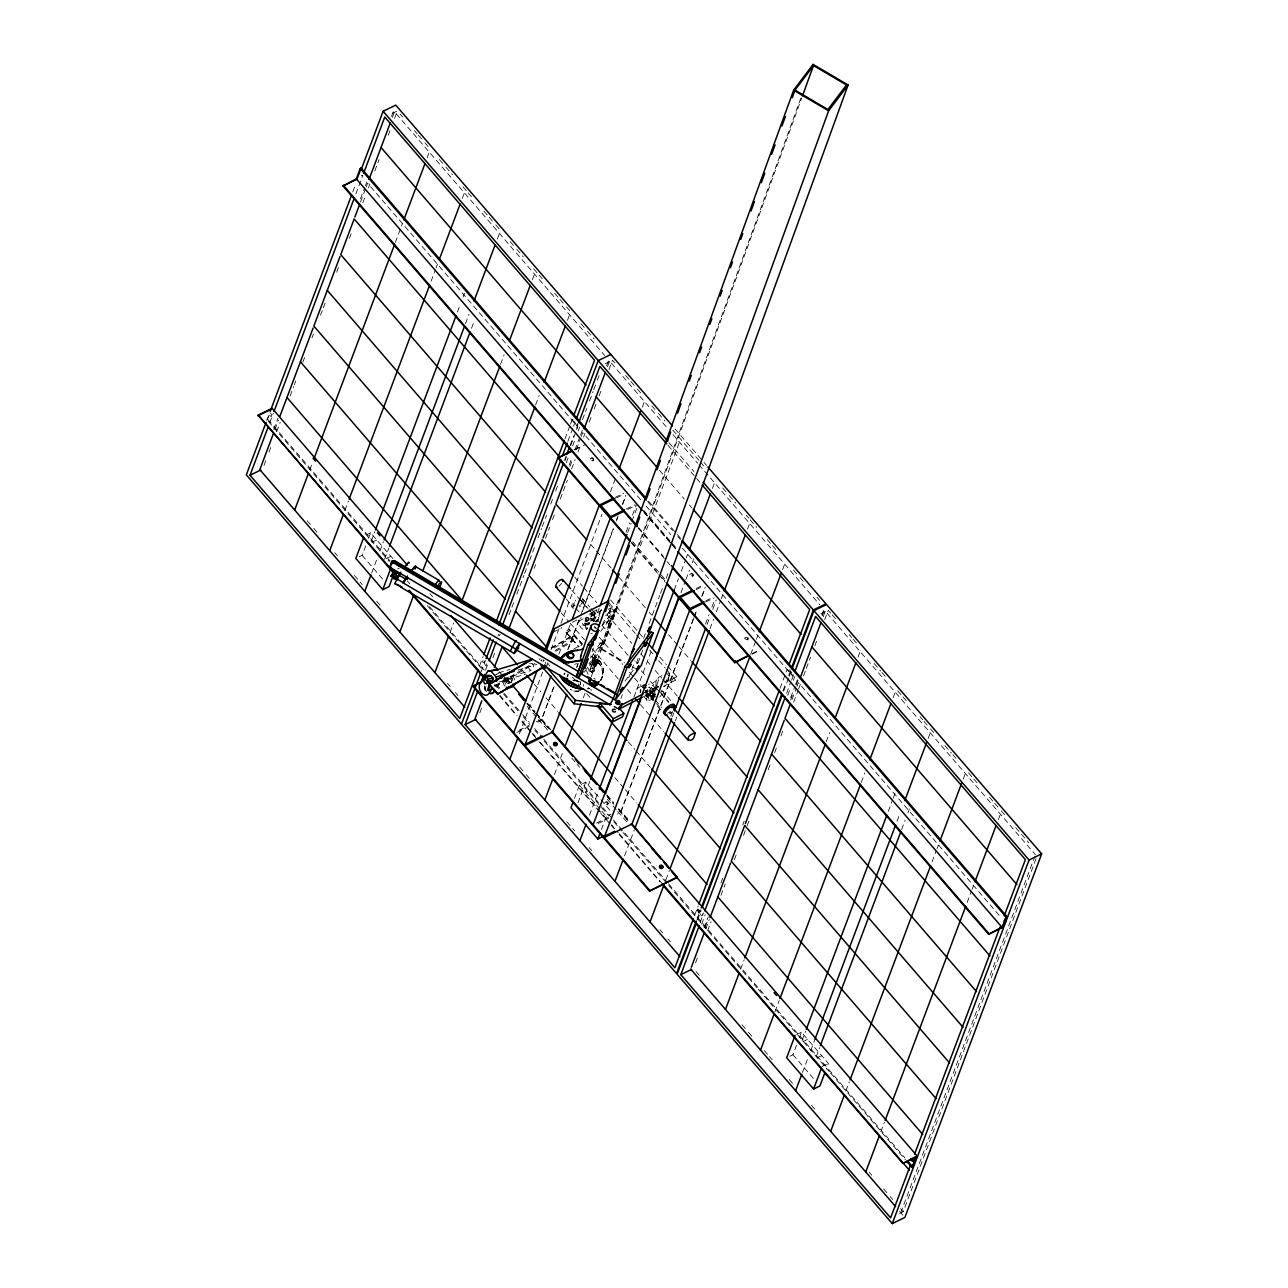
<?xml version="1.0" encoding="UTF-8"?>
<svg xmlns="http://www.w3.org/2000/svg" width="1288" height="1288" viewBox="0 0 1288 1288"><rect width="100%" height="100%" fill="white"/><g stroke="black" fill="none" stroke-linecap="round" stroke-linejoin="round"><path stroke-width="0.75" stroke-dasharray="5 3.75" d="M597.874 646.399C609.305 632.054 594.187 659.714 600.176 642.503M608.58 619.464C608.5 621.251 604.974 624.857 607.405 620.784C611.478 615.906 610.593 627.353 606.503 622.973M608.451 624.116L610.464 620.558M594.026 620.156L593.269 621.492M651.486 687.728C646.979 689.386 652.436 700.076 655.27 694.2M655.85 688.5L652.71 685.28L648.524 687.744M589.228 623.424L589.244 624.261L588.423 623.102M646.834 690.4L646.962 692.381M658.699 686.713L654.594 688.291L650.553 692.767L650.376 690.159L650.44 696.438M554.999 650.569L572.242 640.522L573.724 634.726L582.224 644.193M555.708 651.358L572.951 641.311L574.271 636.159L551.86 649.233M645.626 692.992L646.431 690.948M651.309 689.354L649.168 686.89M546.676 665.944L547.738 662.612M637.496 663.481L637.689 662.483L636.852 663.336M582.579 623.408C582.096 627.481 588.455 625.421 589.711 623.569M592.19 663.062C603.396 658.522 589.791 673.012 593.124 660.486C600.433 656.977 594.879 668.053 593.124 660.486M591.852 666.443C592.512 671.241 598.131 664.399 594.911 662.579C589.485 662.934 592.931 666.009 594.46 667.619M593.076 662.982L593.849 664.56L595.684 664.157M576.815 667.216L578.103 663.465M592.174 651.744L593.462 648.009M587.666 625.308C590.017 621.621 583.496 627.884 583.384 623.617C581.258 626.676 586.829 621.09 587.763 624.664M609.852 611.542L611.076 608.081A1.707 1.336 18.6 0 0 610.142 606.197M640.361 692.638L640.925 691.028M668.327 678.583L669.535 675.121M663.24 686.472L675.572 680.161L676.796 676.699L667.699 666.17M590.516 657.959L602.365 642.245L614.151 609.82L616.099 610.963L604.314 643.388L588.906 663.819M800.734 98.403L600.916 648.202L624.245 661.919M583.947 672.384L601.319 649.361L801.828 97.695M636.353 663.095L638.413 657.427M637.979 663.127L642.793 649.893M567.074 676.393L567.863 674.252M567.573 676.683L568.362 674.558M576.702 667.426L578.087 663.658M579.503 686.23L580.888 682.463M592.206 663.529L593.414 660.1M592.367 664.012L593.816 659.826M593.543 661.774L594.332 659.633M594.895 659.585L594.106 661.726A2.286 1.787 19.7 0 1 596.586 664.592A2.286 1.787 19.7 0 1 592.754 664.56L593.446 662.322M593.076 664.833L593.865 662.708M594.686 661.791L595.475 659.649M593.575 665.139L594.364 662.998M594.154 665.333L594.927 663.191M595.249 661.984L596.038 659.842M594.734 665.397L595.523 663.256M595.764 662.274L596.553 660.132M595.298 665.333L596.07 663.191M596.183 662.66L596.956 660.519M597.262 660.969L595.797 665.155M596.199 664.866L597.423 661.436M266.777 420.5L270.979 409.439M352.799 191.864L355.617 184.361M267.051 419.856L270.013 413.867M269.756 422.738L273.281 413.368M355.842 193.941L362.894 175.184M273.748 429.339L277.983 418.101M360.479 198.819L364.713 187.581M365.422 185.697L366.822 181.946M391.504 116.355L394.321 108.868M274.956 429.468L278.498 420.065M360.527 202.023L365.486 188.869M366.195 186.985L367.595 183.218L577.749 426.827L576.348 430.578M392.357 117.433L394.482 111.798L604.636 355.391M264.024 465.354L266.133 459.719M268.967 452.217L271.076 446.598M276.727 431.593L280.253 422.206M290.138 395.963L293.664 386.577M294.372 384.709L295.773 380.958M302.841 362.202L304.95 356.567M312.002 337.81L313.419 334.059M320.471 315.302L322.596 309.684M323.304 307.8L326.122 300.313M336.699 272.171L338.825 266.552M349.402 238.409L351.527 232.79M362.814 202.78L365.631 195.277M368.465 187.774L369.865 184.023M374.808 170.902L379.042 159.648M388.219 135.256L390.328 129.637M394.563 118.383L397.396 110.881L390.184 114.407M309.78 469.83L312.614 462.311M395.352 242.386L402.436 223.597M427.181 157.812L429.306 152.161M344.846 510.483L348.388 501.08M431.126 281.154L435.376 269.884M436.085 268.001L437.501 264.249M462.247 198.449L464.372 192.814M358.982 556.883L362.137 555.337L365.679 545.951M368.497 538.432L370.622 532.797L393.114 558.879M371.202 541.185L374.744 531.783M457.433 312.018L460.251 304.499M463.084 296.997L464.501 293.229M371.652 573.096L377.126 558.525M379.912 551.135L383.454 541.733M465.483 323.691L469.025 314.288M497.313 239.101L499.438 233.45M384.565 559.362L388.815 548.092M471.505 328.327L474.322 320.809M500.549 364.327L504.091 354.925M532.379 279.738L534.504 274.103M450.043 632.424L453.585 623.022M535.615 404.979L539.157 395.577M567.445 320.39L569.57 314.755M479.539 665.928L483.064 656.542M564.933 438.983L569.86 425.861M570.568 423.994L572.693 418.359M481.181 671.724L485.415 660.486M567.911 441.221L572.854 428.099M573.562 426.215L574.963 422.464M485.576 670.227L487.685 664.592M564.611 460.17L566.012 456.419M570.246 445.165L573.772 435.779M576.605 428.276L578.006 424.525M565.029 460.653L566.446 456.902M570.681 445.616L575.639 432.462M492.869 657.894L494.978 652.259M509.098 614.762L511.207 609.127M511.916 607.26L514.041 601.625M516.858 594.122L523.91 575.366M524.619 573.498L528.853 562.244M529.561 560.361L535.212 545.355M538.03 537.853L541.556 528.483M542.264 526.615L546.498 515.361M550.733 504.107L552.842 498.472M555.675 490.97L557.784 485.351M566.253 462.843L569.071 455.34M572.596 445.954L575.43 438.451M578.248 430.949L579.664 427.197M582.482 419.711L586.716 408.457M589.534 400.954L593.076 391.568M593.768 389.701L596.602 382.198M597.31 380.314L599.419 374.695M484.626 689.933L486.043 686.182M569.248 465.032L572.065 457.546M574.883 450.043L579.825 436.922M580.534 435.054L582.643 429.435M606.616 365.712L609.433 358.209M569.988 466.401L572.822 458.882M576.348 449.496L580.598 438.21M581.307 436.326L582.723 432.575L640.925 500.05M607.469 366.79L609.594 361.139L667.796 428.614M479.844 712.828L481.954 707.192M534.182 568.411L535.583 564.659M545.468 538.4L549.702 527.146M552.52 519.644L554.645 514.025M560.28 499.019L567.348 480.263M571.582 469.009L575.108 459.639M577.926 452.136L580.743 444.634M583.577 437.131L584.977 433.38M589.212 422.126L591.337 416.491M594.154 408.988L596.28 403.369M599.097 395.867L601.222 390.232M608.983 369.608L612.508 360.238L615.133 363.264M593.269 460.412A1.707 1.304 20.6 0 0 591.466 458.335A1.707 1.304 20.6 0 0 590.403 460.331A1.707 1.304 20.6 0 0 593.269 460.412L593.527 459.719A1.707 1.304 20.6 0 0 591.739 457.643A1.707 1.304 20.6 0 0 590.661 459.639A1.707 1.304 20.6 0 0 593.527 459.719M519.37 733.87L542.586 672.191M551.071 649.635L560.264 625.211M560.972 623.328L601.995 514.298M610.48 491.742L616.131 476.705M642.293 407.153L644.419 401.518M558.879 654.127L570.745 623.344M536.291 721.876L541.524 719.332L554.275 685.441M567.734 649.667L579.777 617.66M580.486 615.777L613.78 527.275M616.614 519.756L618.031 515.989M622.281 504.687L625.823 495.268M554.098 686.649L541.346 720.539L536.114 723.099M568.266 649.007L579.584 618.868M582.418 611.349L613.587 528.499M616.421 520.964L617.838 517.212M622.796 504.027L625.63 496.492M592.786 620.655L597.036 609.353M626.081 532.169L629.623 522.751M632.456 515.216L635.998 505.814M594.364 621.041L599.322 607.856M627.659 532.54L631.201 523.137M631.909 521.254L636.868 508.068M554.436 774.523L563.5 750.437M583.303 697.806L585.428 692.171M591.079 677.134L679.484 442.17M574.48 798.383L579.423 785.229L585.734 782.154L599.596 798.222M577.958 802.81L585.734 782.154M589.856 781.14L585.605 792.41L591.917 789.335M620.945 698.499L622.362 694.731M628.721 677.826L635.081 660.921M643.565 638.381L645.691 632.746M649.216 623.36L659.826 595.185M660.535 593.301L663.352 585.782M666.186 578.28L668.295 572.645M589.501 815.175L598.566 791.09M633.921 697.098L650.907 651.986M674.236 589.952L678.486 578.682M681.304 571.164L685.554 559.878M686.263 557.994L687.679 554.243M712.425 488.442L714.55 482.807M680.966 592.705L685.2 581.435M685.908 579.552L689.434 570.165M692.268 562.647L693.685 558.895M692.976 575.961A1.707 1.304 20.6 0 0 691.189 573.885A1.707 1.304 20.6 0 0 690.126 575.881A1.707 1.304 20.6 0 0 692.976 575.961L693.234 575.269A1.707 1.304 20.6 0 0 691.447 573.192A1.707 1.304 20.6 0 0 690.384 575.189A1.707 1.304 20.6 0 0 693.234 575.269M607.807 804.356A1.707 1.304 20.6 0 0 606.02 802.279A1.707 1.304 20.6 0 0 604.957 804.276A1.707 1.304 20.6 0 0 607.807 804.356L608.065 803.664A1.707 1.304 20.6 0 0 606.278 801.587A1.707 1.304 20.6 0 0 605.215 803.583A1.707 1.304 20.6 0 0 608.065 803.664M601.416 829.617L606.358 816.463L611.092 814.161M693.218 619.142L620.977 811.182L617.483 812.873M693.926 617.258L696.76 609.723M701.719 596.537L705.261 587.135M693.749 618.481L620.784 812.406L617.306 814.096M694.457 616.598L696.583 610.947M702.25 595.877L705.083 588.342M670.823 716.273L672.239 712.506M705.534 624.02L709.076 614.601M711.91 607.083L714.743 599.548M672.384 716.659L673.801 712.892M707.096 624.406L709.93 616.871M712.763 609.337L716.305 599.918M624.567 855.812L634.34 829.842M675.363 720.829L676.764 717.062M710.01 628.721L713.552 619.319M716.37 611.8L720.62 600.53M721.328 598.646L722.745 594.879M747.491 529.094L749.616 523.459M747.797 639.54A1.707 1.304 20.6 0 0 746.01 637.463A1.707 1.304 20.6 0 0 744.947 639.46A1.707 1.304 20.6 0 0 747.797 639.54L748.054 638.848M665.864 879.897L669.406 870.495M750.727 654.32L755.686 641.166M756.394 639.283L757.811 635.531M782.557 569.747L784.682 564.096M694.651 915.285L698.193 905.899M780.045 688.339L787.097 669.583M697.001 919.213L700.527 909.843M783.024 690.561L785.841 683.075M788.675 675.572L790.784 669.953M697.597 919.906L701.123 910.535M783.619 691.254L788.562 678.132M789.27 676.264L791.379 670.646M700.221 922.417L703.763 913.015M786.662 693.33L790.751 681.819M791.605 680.193L793.73 674.574M701.622 924.124L705.164 914.754M787.725 695.311L790.542 687.808M793.36 680.306L794.777 676.554M703.973 928.036L708.207 916.798M720.894 883.069L723.019 877.434M742.757 824.964L744.174 821.213M790.703 697.533L794.938 686.279M795.646 684.411L797.755 678.776M821.728 615.068L823.853 609.433M705.277 926.861L708.094 919.358M790.607 700.092L793.424 692.59M796.242 685.103L798.351 679.468M822.324 615.761L825.157 608.258M705.776 928.857L709.318 919.455M792.056 699.529L796.306 688.259M797.014 686.375L798.431 682.624L1000.792 917.185M823.177 616.823L825.302 611.188L1035.455 854.781M695.552 962.861L697.677 957.242M707.547 930.983L711.073 921.612M720.958 895.353L725.192 884.099M734.369 859.708L736.478 854.089M743.53 835.332L746.364 827.83M747.072 825.962L749.181 820.327M768.228 769.693L770.353 764.058M774.587 752.82L776.696 747.185M780.931 735.931L783.056 730.312M793.633 702.169L797.868 690.915M798.576 689.048L800.701 683.413M803.519 675.91L805.628 670.291M806.336 668.408L810.571 657.154M814.805 645.916L816.93 640.281M824.69 619.657L828.216 610.271L830.841 613.313M740.616 969.236L744.142 959.834M826.188 741.791L829.714 732.389M858.017 657.202L860.126 651.567M774.974 1011.756L779.208 1000.486M861.253 782.428L864.779 773.042M893.067 697.838L895.192 692.203M789.802 1056.273L792.957 1054.727L796.499 1045.341M799.317 1037.822L801.442 1032.203L828.377 1063.421L826.268 1069.056M802.038 1040.575L805.564 1031.189M888.253 811.408L892.487 800.138M893.196 798.254L895.321 792.619M802.472 1072.502L807.946 1057.931M810.732 1050.525L814.982 1039.239M897.028 821.197L899.845 813.678M928.133 738.491L930.258 732.856M816.109 1056.885L819.635 1047.498M901.616 829.601L905.142 820.215M907.976 812.696L909.392 808.945M845.797 1091.161L849.339 1081.775M932.077 861.849L936.328 850.563M937.036 848.679L938.453 844.928M963.199 779.143L965.324 773.492M880.863 1131.814L884.405 1122.411M967.143 902.486L971.394 891.216M972.102 889.332L973.519 885.564M998.264 819.78L1000.39 814.145M900.811 1212.652L1034.747 856.665M899.62 1213.441L903.226 1211.67L1037.307 855.329M564.369 673.592L564.047 674.429A3.429 2.689 19.7 0 1 565.094 673.431M592.206 660.116L592.528 659.279M589.985 669.18L593.237 660.599M594.106 671.048A2.27 1.771 19.7 0 0 591.723 668.279A2.27 1.771 19.7 0 0 590.307 671.016A2.27 1.771 19.7 0 0 594.106 671.048L597.391 662.483A2.286 1.787 19.7 0 0 594.992 659.681A2.286 1.787 19.7 0 0 593.559 662.451A2.286 1.787 19.7 0 0 597.391 662.483M598.421 662.95A3.429 2.689 19.7 0 0 594.831 658.748A3.429 2.689 19.7 0 0 592.689 662.901A3.429 2.689 19.7 0 0 598.421 662.95L598.743 662.113A3.429 2.689 19.7 0 0 595.153 657.91A3.429 2.689 19.7 0 0 593.011 662.064A3.429 2.689 19.7 0 0 598.743 662.113M588.375 624.583L588.986 623.231M646.013 695.343L645.61 694.425L647.848 695.166M500.227 634.163L499.39 635.741M601.351 609.498L598.453 614.698L598.356 618.965L596.344 622.684M497.989 635.934L498.923 634.34M600.417 612.686L598.952 615.261L599.725 616.324M496.733 687.599L500.726 681.272M656.848 689.644L652.71 691.334L648.685 696.502L648.057 699.803L647.301 698.756C647.478 692.944 652.952 687.406 658.522 686.279M651.213 693.105L650.456 691.817L651.132 693.234M602.768 624.728C603.444 616.839 613.362 618.514 614.94 612.025L609.256 605.457M651.229 692.976L651.213 690.883L652.002 691.994M602.301 625.533L614.151 609.82M600.691 631.378L616.099 610.963M625.034 681.03L634.292 668.762M647.751 690.69L643.066 693.379M664.206 686.746L665.848 685.28M561.681 583.416L558.976 586.121M650.182 692.799L655.367 688.13M654.272 689.982L649.072 694.667M651.953 692.042L651.213 690.883L652.549 692.976L651.776 692.364M655.302 693.862L650.392 696.389M591.079 620.011L595.265 617.548L597.696 620.027M655.528 694.812C644.451 704.81 649.619 687.985 657.25 687.937M601.85 610.093L591.16 616.437M595.684 621.863L597.149 620.575M594.992 621.685L598.324 619.319M645.916 696.518C651.503 695.375 656.977 689.853 657.154 684.041C661.662 671.306 656.944 683.799 648.605 684.153M668.456 679.034C670.34 678.003 666.588 682.849 665.188 682.044M596.247 621.718L597.262 621.058M653.58 698.917L647.494 700.897C643.775 697.999 648.991 696.76 648.444 697.71M596.586 621.235L597.938 620.397M652.839 696.067L650.778 695.52L652.082 696.389M670.646 682.833L672.368 679.742L666.701 673.173M551.312 647.8L573.724 634.726M551.151 648.444L573.562 635.37L582.047 644.837L578.602 646.85M494.64 685.779L532.572 663.642M495.349 686.568L535.003 663.433M573.595 649.233L580.502 645.208M602.124 643.646L599.886 647.59M553.003 632.263L561.81 627.739M572.371 622.329L581.178 617.821M591.739 612.412L598.775 608.805M583.029 618.884L579.858 620.51C576.944 624.551 583.609 633.342 587.65 628.206L586.748 627.594L587.553 628.496M590.274 621.959L585.75 624.197L583.158 623.038M608.306 612.718C614.94 607.968 609.256 615.777 605.441 615.229M640.458 686.617L637.286 688.227L636.546 691.608M661.952 675.604L658.78 677.23L655.882 682.415C657.186 688.307 651.648 694.522 646.174 696.067M644.998 691.06L647.703 689.676M645.095 692.944L662.708 683.912M664.463 683.01L676.796 676.699M641.891 697.565L656.204 690.078M605.296 363.747L612.508 360.238M367.466 534.343L370.622 532.797M372.071 542.28L376.804 539.978M573.965 449.609L580.936 446.212M575.446 449.448L585.895 444.36M386.142 558.606L390.876 556.287M615.052 497.458L623.762 493.207M616.598 497.828L623.569 494.431M626.258 509.018L634.968 504.767M627.82 509.404L636.53 505.154M495.767 674.606L501 672.046M696.228 588.471L703.2 585.058M696.051 589.679L703.023 586.282M705.711 600.884L712.683 597.487M705.534 602.108L714.244 597.857M518.887 730.376L529.336 725.273M516.955 732.453L529.143 726.496M821.003 613.796L828.216 610.271M752.321 653.483L759.292 650.086M752.063 654.175L759.034 650.778M596.586 823.08L608.773 817.139M598.147 823.451L608.596 818.347M697.355 910.085A1.61 0.853 64 0 1 698.756 909.586A1.61 0.853 64 0 1 699.046 912.049A1.61 0.853 64 0 1 697.355 910.085L697.983 909.682M698.756 913.128A1.723 0.902 64 0 0 698.434 910.519A1.723 0.902 64 0 0 696.953 911.051A1.723 0.902 64 0 0 698.756 913.128L699.4 912.822M796.709 1034.505L801.442 1032.203M802.907 1041.686L807.624 1039.368M816.978 1057.995L821.696 1055.677M822.082 1066.512L828.377 1063.421M646.689 695.101L646.512 693.894L647.542 695.085L645.851 690.819M664.946 681.706C668.086 678.325 667.812 683.252 666.524 680.225M586.909 629.365L585.686 628.061L585.203 623.408M498.536 672.867L509.887 669.454M517.985 670.066L536.919 664.366M503.898 678.663L530.414 670.678M507.102 679.001L509.468 678.277M499.1 682.077L525.617 674.107M508.551 683.316L510.338 682.785A2.286 1.674 73.3 0 1 507.858 680.241A2.286 1.674 73.3 0 1 510.338 678.792A2.286 1.674 73.3 0 1 510.708 682.56M578.811 691.189L574.335 691.141L570.133 689.257M590.967 633.406L592.239 633.213M652.742 698.659L653.612 698.563L652.243 698.499M607.115 614.022C610.48 611.156 610.737 615.213 608.725 612.299M648.605 694.28L649.603 695.44M653.885 697.211L653.032 697.211L654.127 697.146M653.95 696.035C654.368 693.91 652.936 692.864 653.95 696.293M602.365 642.245L604.314 643.388M632.585 666.83L635.918 668.794M601.319 649.361L624.39 662.934M599.145 617.387L598.566 617.355M594.154 627.481L595.378 628.286M569.57 629.574A2.286 0.837 -41.8 0 1 567.3 632.424A2.286 0.837 -41.8 0 1 566.784 630.911A2.286 0.837 -41.8 0 1 569.682 629.574A2.286 0.837 -41.8 0 1 567.251 632.424A2.286 0.837 -41.8 0 1 566.591 631.104A2.286 0.837 -41.8 0 1 569.57 629.574L582.289 643.839M566.076 632.489L578.94 646.866M566.237 632.649L579.02 646.979M675.121 428.968L702.668 460.895M703.973 462.424L706.597 465.451M400.021 113.924L402.629 116.967M414.43 130.635L417.054 133.678M418.375 135.192L423.607 141.278M424.927 142.791L428.856 147.363M439.353 159.519L444.585 165.589M445.906 167.118L452.458 174.717M462.956 186.873L466.884 191.429M468.188 192.959L473.437 199.028M483.934 211.2L487.862 215.756M489.166 217.269L494.415 223.355M495.735 224.869L499.664 229.425M510.161 241.597L515.393 247.666M516.713 249.196L523.266 256.795M533.747 268.951L537.692 273.507M538.996 275.02L544.244 281.106M554.742 293.262L558.67 297.818M559.974 299.347L565.223 305.417M566.527 306.947L570.471 311.503M580.952 323.658L586.201 329.744M587.521 331.257L594.074 338.857M625.614 375.436L629.558 379.992M630.862 381.506L636.111 387.591M637.415 389.105L641.344 393.661M651.841 405.833L657.089 411.902M658.393 413.432L664.946 421.031M672.819 430.144L699.046 460.541M700.35 462.07L705.599 468.14M722.649 487.894L727.897 493.98M729.201 495.494L735.754 503.093M746.251 515.264L748.875 518.291M750.18 519.821L756.732 527.42M767.229 539.575L771.158 544.132M772.478 545.661L777.711 551.731M793.456 569.972L798.689 576.058M800.009 577.571L805.258 583.657M817.059 597.326L819.667 600.369M832.145 614.827L837.393 620.913M849.195 634.598L851.819 637.624M853.123 639.154L858.371 645.224M874.101 663.465L880.67 671.064M881.974 672.594L887.223 678.663M897.704 690.835L901.648 695.391M902.952 696.905L908.201 702.99M920.002 716.659L922.627 719.702M923.931 721.232L929.179 727.301M930.483 728.831L934.428 733.387M944.909 745.543L951.462 753.142M952.782 754.655L958.03 760.741M968.512 772.897L972.44 777.453M973.76 778.982L979.009 785.052M989.49 797.224L993.418 801.78M994.739 803.293L999.987 809.379M1001.291 810.893L1005.22 815.465M1015.717 827.62L1028.822 842.819M672.996 434.636L697.661 463.245M698.965 464.743L819.748 604.748M669.068 442.734L693.991 471.617M668.07 445.423L700.849 483.419M659.553 470.345L684.234 498.955M689.418 504.976L692.026 507.987M648.508 501.145L676.055 533.087M677.375 534.617L681.304 539.173M647.639 501.579L672.561 530.479M677.81 536.565L680.434 539.608M646.125 506.071L670.79 534.665M682.479 548.221L792.877 676.168M643.726 510.386L676.425 548.286M643.469 511.078L669.631 541.411M670.935 542.924L676.168 548.994M644.322 512.27L671.885 544.196M673.189 545.726L675.814 548.769M643.71 511.996L676.522 550.024M638.526 527.5L663.465 556.4M638.268 528.193L665.816 560.135M667.136 561.649L669.76 564.691M632.682 541.781L665.139 579.423M631.555 542.184L656.413 570.986M661.646 577.056L665.574 581.613M631.297 542.876L657.46 573.208M658.764 574.722L665.3 582.305M590.677 544.373L611.446 568.459M619.238 577.491L647.816 610.609M649.12 612.122L651.712 615.133M668.585 634.694L677.681 645.24M678.985 646.737L690.674 660.293M610.56 599.934L643.018 637.56M659.907 657.138L666.395 664.656M609.337 603.396L635.322 633.503M636.61 635L640.506 639.524M649.603 650.054L653.499 654.578M658.683 660.599L665.188 668.118M666.476 669.631L675.572 680.161M574.657 577.105L582.434 586.121M583.722 587.618L596.714 602.671M607.099 614.714L631.78 643.324M640.877 653.853L644.773 658.377M647.365 661.388L649.957 664.399M655.157 670.42L661.646 677.939M662.95 679.452L677.23 696.003M661.71 690.143L671.756 701.783M582.273 598.292L589.791 607.018M591.047 608.467L596.07 614.279M657.91 686.568L655.995 685.071M659.939 691.576L668.73 701.751M580.502 599.725L588.02 608.451M589.276 609.9L594.299 615.712M571.775 590.162L590.129 611.446M591.45 612.959L600.627 623.601M601.931 625.115L628.174 655.528M641.279 670.726L645.224 675.282M650.456 681.368L659.649 692.01M660.953 693.524L668.826 702.652M651.374 687.47L656.655 693.588M590.677 617.934L593.881 621.637M590.677 618.095L593.881 621.798M594.525 626.29L596.634 628.753M575.929 608.355L579.697 612.718M655.383 700.205L661.646 707.482M566.382 599.129L572.935 606.729M599.178 637.125L622.78 664.495M629.333 672.095L633.261 676.651M634.582 678.18L643.759 688.822M645.079 690.336L662.113 710.107M657.363 706.001L661.13 710.364M561.214 612.814L568.99 621.83M570.294 623.328L584.575 639.894M592.367 648.927L618.337 679.034M627.433 689.563L632.633 695.584M640.426 704.616L650.81 716.659M652.114 718.173L663.803 731.713M572.436 677.118L578.924 684.636M586.716 693.669L591.917 699.69M628.286 741.84L634.775 749.375M636.079 750.872L650.36 767.439M521.447 669.293L525.311 673.769M534.343 684.25L540.815 691.753M546.015 697.774L557.704 711.314M614.843 777.566L623.939 788.095M625.227 789.608L636.916 803.149M506.232 678.116L510.161 682.656M528.466 703.892L535.019 711.475M536.323 712.989L550.717 729.668M606.97 794.873L613.507 802.456M618.739 808.526L629.558 821.132M541.524 719.332L550.105 729.282M504.654 677.295L509.887 683.365M526.905 703.071L534.745 712.167M536.066 713.681L549.139 728.847M606.696 795.582L613.249 803.165M618.481 809.218L628.947 821.358M499.358 671.74L503.302 676.313M504.606 677.826L509.871 683.912M526.937 703.715L549.284 729.604M607.067 796.596L613.635 804.211M618.9 810.297L630.444 823.596M429.918 593.671L432.543 596.73M503.479 678.953L507.424 683.509M527.13 706.355L548.141 730.715M571.792 758.133L575.736 762.689M577.04 764.219L579.664 767.262M607.26 799.236L616.453 809.894M617.757 811.424L626.966 822.082M600.884 799.703L610.448 810.812M267.92 419.421L390.087 561.037M407.169 580.84L409.793 583.883M429.5 606.712L484.674 670.662M496.492 684.379L503.061 691.994M504.381 693.508L521.447 713.311M522.767 714.824L529.336 722.439M534.584 728.525L542.473 737.67M543.778 739.183L601.577 806.191M602.897 807.705L612.09 818.363M613.394 819.893L667.264 882.328M668.569 883.842L905.013 1157.928M268.371 421.369L272.315 425.942M273.62 427.471L389.218 561.455M427.31 605.618L465.403 649.78M466.723 651.293L483.805 671.096M495.622 684.797L502.191 692.413M503.495 693.942L517.953 710.686M523.202 716.772L529.771 724.387M535.035 730.473L537.659 733.516M544.228 741.131L608.596 815.755M613.845 821.841L621.734 830.969M623.038 832.499L707.112 929.952M708.416 931.466L757.022 987.816M758.342 989.329L779.353 1013.688M780.673 1015.218L829.279 1071.552M830.583 1073.081L905.464 1159.876M579.423 785.229L599.693 808.719M601.915 811.295L606.358 816.463M499.873 695.295L517.035 715.468M522.204 721.167L531.284 731.986M532.717 733.355L535.341 736.398M540.364 742.516L610.222 823.193M611.526 824.723L618.288 832.837M619.415 833.851L663.739 885.532M499.615 695.987L516.697 715.774M521.946 721.876L531.139 732.534M532.459 734.047L537.708 740.133M539.028 741.663L599.451 811.714M600.755 813.227L609.949 823.885M611.269 825.415L613.893 828.458M619.158 834.544L659.875 881.749M362.137 555.337L382.665 579.133M792.957 1054.727L814.773 1080.02M307.188 520.771L312.437 526.856M313.741 528.37L318.989 534.456M334.719 552.697L337.343 555.74M354.393 575.495L362.266 584.607M376.692 601.335L380.62 605.891M447.483 683.397L450.108 686.44M455.356 692.525L457.981 695.568M519.692 767.085L524.924 773.17M526.245 774.684L531.477 780.769M566.881 821.808L574.754 830.921M589.179 847.649L591.804 850.676M659.987 929.711L662.612 932.754M667.844 938.839L670.468 941.882M696.051 971.538L699.996 976.095M741.952 1024.733L747.201 1030.803M748.505 1032.332L753.754 1038.402M764.235 1050.573L768.179 1055.13M769.483 1056.643L772.108 1059.686M789.158 1079.441L794.39 1085.526M811.44 1105.281L815.385 1109.837M869.142 1172.16L871.751 1175.203M883.552 1188.872L888.8 1194.958M890.121 1196.472L892.745 1199.514M900.602 1208.643L903.226 1211.67M899.636 1211.364L903.564 1215.92M593.639 653.676L595.974 660.776L591.804 672.449L592.464 668.086L590.274 663.739M640.861 691.141L640.587 689.515L640.039 692.364M657.653 686.182L658.281 687.132M580.341 681.594A9.129 7.116 18.6 0 1 573.707 679.388M586.121 670.646A9.129 7.116 18.6 0 1 587.94 674.316M668.182 673.093A1.707 1.336 18.6 0 1 668.214 675.798M668.086 677.198A1.707 1.336 18.6 0 1 666.556 679.211M587.57 623.134A1.707 1.336 18.6 0 1 584.688 623.102M611.076 608.081A1.707 1.336 18.6 0 1 608.886 608.564M608.5 609.514A1.707 1.336 18.6 0 1 608.532 612.219M589.373 688.484A1.707 1.336 18.6 0 1 588.455 687.647M574.77 664.383A9.129 7.116 18.6 0 1 576.783 663.674M587.344 667.184A9.129 7.116 18.6 0 1 588.6 674.526M564.144 674.252A3.429 2.689 19.7 0 1 564.788 673.012M580.486 690.336A8.517 6.633 18.6 0 1 570.326 689.161M583.609 684.443A8.517 6.633 18.6 0 1 583.625 686.198M573.579 680.805A4.572 3.558 18.6 0 1 579.777 684.395M600.063 680.692A22.83 17.791 18.6 0 0 594.509 655.898L594.509 655.898A22.685 17.678 18.6 0 1 601.738 677.923L601.126 680A22.83 17.791 18.6 0 0 588.729 654.851M590.387 655.93A22.685 17.678 18.6 0 1 600.949 680.048M592.754 664.56A2.286 1.787 19.7 0 1 594.187 661.791M587.618 688.468A2.27 1.771 19.7 0 1 589.26 688.307M590.741 689.161A2.27 1.771 19.7 0 1 591.192 690.561M587.714 688.887A1.98 1.546 19.7 0 1 589.147 688.742M593.816 678.245A3.429 2.689 19.7 0 1 595.217 679.275M270.544 413.496A1.61 0.853 64 0 1 271.752 415.654A1.61 0.853 64 0 1 270.512 416.088A1.61 0.853 64 0 1 269.739 413.786M574.77 421.707A1.61 0.853 64 0 1 573.675 421.82M573.176 421.224A1.61 0.853 64 0 1 573.128 419.099M362.298 175.426A1.61 0.853 64 0 1 361.22 175.538M789.705 669.631A1.61 0.853 64 0 1 789.447 671.418A1.61 0.853 64 0 1 787.95 669.808M577.249 423.366A1.61 0.853 64 0 1 576.96 425.153A1.61 0.853 64 0 1 575.446 423.414A1.61 0.853 64 0 1 576.267 422.223M747.813 637.496A1.707 1.304 20.6 0 1 747.04 639.476A1.707 1.304 20.6 0 1 744.85 637.85A1.707 1.304 20.6 0 1 747.121 636.98M672.787 711.572A6.843 2.592 -40.8 0 1 670.034 713.794M671.032 711.99A4.572 1.723 -40.8 0 1 669.164 713.214M653.757 697.694A4.572 1.723 -40.8 0 1 655.576 692.88M661.855 690.899A6.843 2.592 -40.8 0 1 661.63 691.881M653.531 699.126A6.843 2.592 -40.8 0 1 651.02 697.516A6.843 2.592 -40.8 0 1 655.157 692.107M670.291 711.411A6.843 2.592 -40.8 0 1 667.474 713.246M661.968 691.398A6.843 2.592 -40.8 0 1 660.583 697.42M652.694 700.575A6.843 2.592 -40.8 0 1 655.415 695.134M661.63 693.926A4.572 1.723 -40.8 0 1 659.714 697.05M654.9 697.211A4.572 1.723 -40.8 0 1 655.495 696.357M590.918 615.213A6.843 2.592 -40.8 0 1 596.215 615.036A6.843 2.592 -40.8 0 1 590.596 621.943M587.891 623.263A6.843 2.592 -40.8 0 1 585.444 622.877M590.87 616.34A4.572 1.723 -40.8 0 1 594.396 616.211A4.572 1.723 -40.8 0 1 590.645 620.816M575.044 605.714A4.572 1.723 -40.8 0 1 573.369 604.636A4.572 1.723 -40.8 0 1 576.122 601.029M582.192 600.031A6.843 2.592 -40.8 0 1 581.596 601.206M572.983 607.469A6.843 2.592 -40.8 0 1 575.704 600.256M592.448 612.541A6.843 2.592 -40.8 0 1 594.976 614.151A6.843 2.592 -40.8 0 1 590.838 619.56M589.743 613.861A6.843 2.592 -40.8 0 1 591.16 613.056M582.514 599.548A6.843 2.592 -40.8 0 1 579.809 606.761M573.24 608.725A6.843 2.592 -40.8 0 1 573.096 607.968M573.321 606.97A6.843 2.592 -40.8 0 1 574.802 604.555M589.695 614.972A4.572 1.723 -40.8 0 1 593.205 614.585A4.572 1.723 -40.8 0 1 590.419 618.771M581.194 601.174A4.572 1.723 -40.8 0 1 581.049 604.346M580.276 605.183A4.572 1.723 -40.8 0 1 579.391 605.988M793.199 674.526A1.61 0.853 64 0 1 792.039 674.928A1.61 0.853 64 0 1 791.106 672.851A1.61 0.853 64 0 1 792.249 672.449M572.886 680.708A4.733 3.671 19.1 0 1 579.439 681.69M580.147 682.576A4.733 3.671 19.1 0 1 580.711 684.54M539.463 659.569A5.394 3.961 73.3 0 1 540.187 658.731M496.154 674.252A3.558 2.624 73.3 0 1 496.814 674.703M540.88 660.454A3.558 2.624 73.3 0 1 541.427 659.987M543.472 660.003A3.558 2.624 73.3 0 1 544.148 660.47M545.162 661.903A3.558 2.624 73.3 0 1 545.581 663.69M543.117 661.871A3.558 2.624 73.3 0 1 543.423 660.197M548.463 663.69A3.558 2.624 73.3 0 1 547.803 665.123M541.685 661.05A5.394 3.961 73.3 0 1 541.926 659.778M549.622 665.043A5.394 3.961 73.3 0 1 549.139 666.138M505.105 686.263A6.891 5.072 73.3 0 1 502.578 679.887M510.547 676.039A6.891 5.072 73.3 0 1 512.93 680.676M505.814 684.411A6.891 5.072 73.3 0 1 504.558 677.681M512.318 675.508A6.891 5.072 73.3 0 1 514.846 681.899M510.499 682.688A2.286 1.674 73.3 0 1 508.519 679.501A2.286 1.674 73.3 0 1 511.32 679.001A2.286 1.674 73.3 0 1 510.917 682.608M486.606 691.624A7.261 5.345 73.3 0 1 484.256 685.49M485.995 690.384A6.891 5.072 73.3 0 1 484.529 685.313M494.383 684.363A6.891 5.072 73.3 0 1 494.882 686.101M531.139 670.243A3.558 2.624 73.3 0 1 528.644 664.64M529.61 663.545A3.558 2.624 73.3 0 1 530.254 663.32M530.946 663.32A3.558 2.624 73.3 0 1 533.506 665.896A3.558 2.624 73.3 0 1 533.023 669.567M399.248 568.539A1.707 1.32 19 0 1 397.622 568.668M653.016 693.846C652.694 695.955 652.114 692.187 653.016 693.846M644.354 697.227L646.995 700.253L644.354 697.227M590.451 671.112A1.98 1.546 19.7 0 0 593.768 671.145A1.98 1.546 19.7 0 0 591.691 668.714A1.98 1.546 19.7 0 0 590.451 671.112M482.243 660.728A1.61 0.853 64 0 0 483.934 662.692A1.61 0.853 64 0 0 483.644 660.229A1.61 0.853 64 0 0 482.243 660.728M484.787 663.787A1.61 0.853 64 0 0 486.494 665.751A1.61 0.853 64 0 0 486.188 663.288A1.61 0.853 64 0 0 484.787 663.787M697.71 910.68A1.723 0.902 64 0 0 699.513 912.757A1.723 0.902 64 0 0 699.191 910.149A1.723 0.902 64 0 0 697.71 910.68M700.495 913.82A1.61 0.853 64 0 0 702.202 915.784A1.61 0.853 64 0 0 701.912 913.321A1.61 0.853 64 0 0 700.495 913.82M506.2 680.048A2.286 1.674 73.3 0 0 508.132 683.397A2.286 1.674 73.3 0 0 509.163 680.032A2.286 1.674 73.3 0 0 506.2 680.048"/><path stroke-width="1.5" d="M439.208 588.133L439.949 586.249L438.612 587.714M391.085 576.283L394.595 570.375L393.935 572.5M397.155 579.841L391.133 576.026M562.759 581.435L562.051 579.342L559.507 580.357L556.802 583.078L555.579 586.539L565.078 597.6M532.346 658.86L489.231 683.992L487.733 689.805L488.442 690.593L491.887 688.581M488.442 690.593L489.778 685.425M532.169 659.504L489.07 684.636L497.554 694.119L544.277 666.315M619.029 707.981C617.258 715.291 626.837 694.924 619.029 707.981L623.778 713.391L622.635 716.82L612.09 722.166L598.679 706.629L599.87 703.151M407.217 578.715L407.411 577.588L406.106 578.859M565.062 662.338L392.341 560.86L391.633 561.761L389.749 567.219L613.507 698.724M390.763 565.4L392.341 560.86M568.926 663.079L394.482 560.586L394.16 561.488L397.622 563.516M397.268 584.494L402.226 587.409L394.756 583.657L400.777 572.114M401.373 587.537L514.186 653.467L516.649 650.746A5.394 0.853 -59.6 0 0 517.277 649.989M514.186 653.467L515.731 648.991L402.999 582.82L407.378 575.994M510.29 651.181L514.91 642.245A5.394 0.853 -59.6 0 1 516.246 640.506M580.695 655.978L591.047 626M577.298 675.009L578.344 671.982M612.09 722.166L613.297 718.704L623.778 713.391M553.003 632.263L554.226 628.802L608.805 600.836M601.77 706.983L574.078 703.763L575.301 700.302L544.727 664.866M546.192 650.875L554.226 628.802M598.743 630.235L588.085 644.386L576.299 676.812L582.74 659.875L563.919 662.998L582.192 660.599M595.958 637.673L590.033 645.529L578.248 677.955L582.981 671.676M646.914 638.558L848.1 84.992L813.098 64.4L793.633 90.208L581.452 674.01L616.453 694.602M584.849 668.247L588.294 658.812M595.153 639.911L598.582 630.46M605.457 611.575L608.886 602.124M615.761 583.239L619.19 573.788M626.049 554.886L629.494 545.452M636.353 526.551L639.782 517.1M646.657 498.214L650.086 488.764M656.961 469.879L660.39 460.428M667.264 441.526L670.694 432.092M677.552 413.19L680.998 403.74M689.225 381.071L691.286 375.404M699.529 352.735L701.59 347.068M709.833 324.399L711.894 318.732M720.137 296.063L722.198 290.38M730.425 267.711L732.486 262.044M740.729 239.375L742.79 233.708M751.033 211.039L754.462 201.588M761.337 182.703L764.766 173.252M771.625 154.351L775.07 144.916M781.929 126.015L785.358 116.564M792.233 97.679L794.294 92.011M811.73 68.184L813.098 64.4M802.505 95.795L813.501 65.575L846.474 84.96L845.089 88.743M625.05 666.395L613.265 698.821L615.213 699.964L641.279 665.413L653.064 632.971L651.116 631.828L625.05 666.395L626.998 667.538L615.213 699.964M627.449 664.366L828.635 110.8L848.1 84.992M648.025 630.975L649.394 627.192M636.948 526.663L343.027 185.971L356.357 178.887L360.27 168.47L361.139 168.052L645.884 498.102M393.21 572.645L258.18 415.122L272.106 408.312L407.411 565.158M361.139 168.052L356.969 179.161L343.027 185.971M266.069 422.384L246.33 474.853L676.554 973.551L696.293 921.081M270.303 411.13L351.382 195.615M361.268 169.372L383.116 111.267L395.738 105.117L672.497 425.926M478.138 669.68L459.784 718.446L250.001 475.256L268.339 426.489M273.99 411.5L354.425 197.692M363.602 173.3L384.774 117.031L594.557 360.221L574.094 414.607M273.539 433.219L259.838 469.653L464.791 707.225M279.899 416.314L313.145 327.957M340.016 256.537L313.853 326.073L518.806 563.661M354.876 217.06L359.111 205.774M369.012 179.467L390.232 123.068M294.662 510.032L308.363 473.598M314.031 458.56L394.659 244.269M403.852 219.829L425.056 163.447M329.728 550.668L343.429 514.25M349.096 499.213L429.709 284.922M439.611 258.598L460.122 204.084M363.602 537.756L355.826 558.412L382.778 589.646L389.089 586.571L392.615 577.185M375.452 529.915L456.016 315.769M364.794 591.321L370.96 574.931M384.162 539.849L464.066 327.442M473.968 301.134L495.188 244.736M389.523 546.225L470.088 332.079M382.778 589.646L391.246 567.106M399.86 631.957L413.561 595.539M422.754 571.099L499.841 366.211M509.742 339.887L530.254 285.389M434.925 672.61L448.626 636.175M534.906 406.847L462.07 600.466L286.983 397.509M544.1 382.423L565.319 326.025M483.773 654.674L490.132 637.802M496.476 620.913L564.225 440.866M629.993 541.363L558.026 457.948L572.226 450.462M631.828 823.692L677.343 877.466L649.474 891.071L472.873 686.343L481.841 681.4M461.442 724.21L480.472 673.608M486.123 658.619L493.175 639.862M498.81 624.873L560.86 459.961M562.276 456.21L567.203 443.088M576.38 418.729L598.228 360.624L610.85 354.474M693.25 919.036L674.896 967.787L465.113 724.613L477.816 690.851M480.633 683.348C485.093 670.211 485.705 675.411 483.338 675.717M489.102 660.841L496.154 642.084M502.513 625.211L563.194 463.921M566.72 454.535L569.538 447.033M578.715 422.657L599.886 366.388L666.765 443.909M481.809 700.785L474.95 719.01L679.903 956.582M494.318 667.538L502.095 646.866L517.567 664.801M509.163 628.061L528.257 577.314M543.117 537.837L555.128 505.878M568.572 470.168L555.836 504.011L586.797 539.897M584.124 428.807L605.344 372.425M513.654 732.92L537.032 670.79M544.824 650.086L599.371 505.105L613.297 498.311M509.774 759.373L518.001 737.525M618.965 469.186L640.893 410.92M550.91 676.055L524.699 745.72L552.568 732.115L566.736 694.457M572.162 619.576L610.415 517.905L624.342 511.111M600.031 605.972L626.95 534.423M544.84 800.025L553.067 778.161M564.917 746.67L581.178 703.441M573.063 802.134L570.938 807.769L597.89 839.003L604.201 835.912M590.564 779.256L612.476 721.039M579.906 840.662L586.072 824.272M599.274 789.206L632.505 700.849M652.308 648.218L674.236 589.952M689.805 548.608L710.3 494.093M593.108 824.787L678.824 596.972L692.751 590.162M605.344 793.698L640.683 699.77M655.511 660.325L679.549 596.457M597.89 839.003L600.015 833.368M671.676 718.543L632.006 823.982L604.136 837.57L689.853 609.755L703.795 602.961M674.51 711.008L705.679 628.158M614.972 881.314L623.199 859.45M635.048 827.975L674.654 722.697M678.18 713.311L709.302 630.605M724.162 591.128L745.366 534.729M666.621 583.818L734.643 662.676L748.843 655.173M649.474 891.071L677.617 876.774M650.038 921.966L663.739 885.532M670.114 868.611L750.019 656.204M759.212 631.764L781.14 573.498M698.885 904.031L779.337 690.223M789.222 663.964L809.685 609.578L702.153 484.948M701.236 907.96L781.623 694.312M791.492 668.07L813.356 609.981L825.962 603.814L707.917 466.981M696.18 923.641L677.15 974.243L892.262 1223.6L904.884 1217.434L1041.67 853.864L826.558 604.507L813.952 610.673L792.088 668.762M702.54 906.784L782.219 695.005M910.375 1165.318L890.604 1217.836L680.821 974.646L699.159 925.895M704.81 910.89L785.261 697.082M795.131 670.823L815.594 616.437L1025.393 859.611L1004.221 915.881M691.35 967.224L704.359 932.625M710.026 917.587L730.538 863.073M745.382 823.596L784.279 720.217M789.947 705.18L784.988 718.334L989.941 955.905M800.54 676.973L821.052 622.458M725.482 1009.422L739.199 972.987M744.85 957.95L825.479 743.675M835.381 717.352L855.892 662.837M760.548 1050.058L774.265 1013.64M779.916 998.603L860.545 784.312M869.738 759.872L890.958 703.49M795.131 1035.278L786.662 1057.802L813.597 1089.036L819.909 1085.961L824.851 1072.824M806.272 1029.305L886.836 815.175M795.614 1090.711L801.78 1074.321M814.982 1039.239L895.611 824.964M904.804 800.524L926.716 742.258M820.343 1045.615L900.908 831.485M813.597 1089.036L821.374 1068.38M830.68 1131.363L844.381 1094.929M850.048 1079.891L930.677 865.6M939.87 841.161L961.782 782.895M865.745 1172L879.446 1135.565M885.114 1120.528L965.742 906.253M974.935 881.813L996.139 825.415M672.384 567.734L988.62 934.299L1001.935 927.231L1006.733 916.38L682.624 540.702M662.499 884.792L902.888 1163.45L917.088 1155.948L671.434 871.203M914.609 1154.064L999.987 927.135M906.784 1161.39L912.033 1167.492L915.945 1157.059L902.888 1163.45M1006.733 916.38L1002.547 927.505L988.62 934.299M912.033 1167.492L917.088 1155.948M892.262 1223.6L1029.064 860.014L1041.67 853.864M438.918 586.684L439.16 585.799L438.145 586.764M403.997 582.611L405.14 580.341M397.895 577.652L398.556 576.541L392.502 572.983M488.377 680.756C483.869 667.973 481.084 691.785 488.377 680.756C498.939 681.626 489.118 671.112 485.222 677.327M395.384 578.682L393.919 578.988L393.726 577.684M593.188 643.292L592.126 645.674L593.124 644.676M585.267 666.959L584.655 667.957M643.807 643.614L644.725 642.197M532.25 659.182L496.283 670.001L487.766 671.289L479.78 683.928A7.261 5.345 73.3 0 0 481.567 693.137A7.261 5.345 73.3 0 0 488.716 693.862L491.71 689.112M487.089 682.93L491.179 682.173L492.998 679.372M591.24 642.149L591.852 641.247M402.999 582.82L406.058 578.36A5.394 0.853 -59.6 0 1 407.411 576.605M515.731 648.991L518.79 644.531A5.394 0.853 -59.6 0 1 519.499 643.549M585.348 665.671L584.092 668.697M491.259 682.109L486.719 683.397M813.501 65.575L794.986 90.112L827.942 109.512L846.474 84.96M626.998 667.538L653.064 632.971M567.992 654.9L568.7 654.224A2.286 1.787 19.7 0 0 568.121 654.964M391.697 564.208L394.482 560.586M391.133 576.299L392.357 574.834M404.062 567.831L407.362 563.548A7.261 1.159 -59.6 0 1 409.085 563.114M410.679 571.711L413.963 567.428A7.261 1.159 -59.6 0 1 415.686 566.994M578.731 670.646L578.167 671.37L391.633 561.761M610.705 704.005L609.836 704.681L516.536 649.909L520.143 643.759M497.554 694.119L544.116 666.959M622.217 704.665L643.34 693.846M619.238 709.028L642.116 697.307M613.233 718.736L599.757 703.135L611.043 704.488M257.906 415.815L270.979 409.439M250.001 475.256L260.804 469.975M558.026 457.948L571.969 451.154M614.859 498.681L600.933 505.476L610.593 516.681L624.519 509.871M472.873 686.343L481.583 682.093M694.312 590.532L680.37 597.342L690.03 608.532L703.973 601.738M465.113 724.613L475.916 719.332M524.876 744.496L542.296 735.995M734.643 662.676L748.586 655.882M604.314 836.347L614.762 831.243M680.821 974.646L691.64 969.381M578.071 650.263L583.416 649.072M487.766 671.289L496.025 669.728M486.462 677.311L491.082 675.926M488.249 679.307L492.773 677.81M514.202 671.209L500.952 675.186L501.547 678.293M491.002 671.241L496.17 676.989L501.193 675.476M394.756 583.657L395.625 583.528M613.458 698.547L609.836 704.681M557.157 587.054L555.885 586.958M570.954 657.605L569.811 657.605M617.516 708.481L614.279 706.581M575.301 700.302L610.641 704.423M398.539 565.593L399.393 566.108M617.725 701.316C610.963 702.781 622.7 707.241 618.884 701.863M695.053 733.049C680.644 737.026 693.282 747.121 695.053 733.049L672.755 707.209M793.633 90.208L828.635 110.8M588.085 644.386L590.033 645.529M415.38 566.462L439.079 580.389M401.067 565.545L406.251 568.588M409.713 570.616L413.158 572.645M418.342 575.704L421.804 577.732M426.972 580.775L430.434 582.804M433.895 584.832L445.986 591.933M451.154 594.976L463.245 602.076M466.707 604.104L471.891 607.163M475.336 609.192L478.798 611.22M483.982 614.263L487.428 616.292M490.889 618.321L494.334 620.349M499.519 623.392L502.98 625.421M508.164 628.464L511.61 630.492M515.071 632.521L527.162 639.637M532.346 642.68L537.515 645.723M540.976 647.751L544.422 649.78M547.883 651.809L553.067 654.851M556.513 656.88L559.974 658.909M587.747 676.828L591.031 678.76M594.332 680.708L597.632 682.64M600.933 684.588L604.233 686.52M607.517 688.468L615.761 693.314M397.622 572.436L400.649 574.207M394.257 570.681L400.327 574.255M398.572 574.963L405.189 578.843M391.697 574.416L397.751 577.974M396.479 578.698L403.08 582.579M391.439 576.026L395.98 578.682M568.733 657.105L568.008 656.284M484.417 678.599L487.556 682.077M489.231 683.992L497.715 693.475M383.116 111.267L667.748 441.204M703.168 482.259L813.356 609.981M813.952 610.673L1029.064 860.014M381.039 147.508L585.992 385.08M596.151 396.865L656.961 467.335M693.314 509.485L801.104 634.437M811.859 646.898L1016.828 884.486M360.27 168.47L646.318 500.05M681.755 541.121L1005.864 916.815M356.357 178.887L642.406 510.467M677.826 551.538L1001.935 927.231M343.284 185.263L637.222 525.971M671.338 565.529L988.878 933.607M559.121 456.516L354.168 218.944L340.724 254.654L545.677 492.225M735.271 660.712L774.233 705.872M558.3 457.256L630.251 540.67M666.878 583.126L734.901 661.984M599.371 505.105L610.415 517.905M612.75 569.972L617.95 575.994M654.304 618.143L665.993 631.684M691.962 661.791L760.806 741.582M771.544 754.044L976.513 991.631M648.218 643.581L657.315 654.127M327.297 290.363L532.25 527.951M573.369 575.607L542.409 539.72L528.966 575.43L559.926 611.317M678.534 697.516L747.362 777.292M758.117 789.753L963.07 1027.341M562.598 579.519L570.455 588.632M666.057 714.663L688.356 740.503M635.226 698.595L639.122 703.119M665.091 733.226L733.919 813.018M949.642 1063.051L744.673 825.479L731.246 861.189L936.199 1098.761M300.41 361.799L505.379 599.371M515.522 611.14L546.482 647.027M597.117 705.711L626.982 740.342M651.664 768.936L720.491 848.728M540.96 665.381L574.078 703.763M526.599 675.266L533.055 682.753M558.992 712.828L612.251 774.555M638.22 804.662L707.048 884.437M717.802 896.899L922.755 1134.486M512.769 685.699L525.858 700.865M552.021 731.198L605.65 793.36M519.048 693.974L524.28 700.044M551.763 731.89L572.693 756.153M575.301 759.179L579.23 763.736M583.158 768.276L587.087 772.832M590.999 777.372L594.927 781.929M600.16 787.998L604.088 792.539M631.555 824.384L653.805 850.16M656.413 853.203L660.341 857.744M664.27 862.3L668.198 866.856M672.111 871.396L677.343 877.466M450.752 615.406L498.054 670.211M519.064 694.57L524.313 700.672M584.736 770.707L596.569 784.408M599.194 787.467L603.138 792.023M651.744 848.373L660.937 859.032M663.562 862.075L668.81 868.16M313.016 458.158L315.641 461.201M377.368 532.765L380.008 535.824M774.088 992.613L776.712 995.656M907.654 1160.971L912.902 1167.057M258.18 415.122L393.468 571.952M409.23 590.226L485.431 678.534M662.756 884.099L909.328 1170.196M408.972 590.918L483.853 677.713M473.131 685.651L649.748 890.378M690.658 969.043L895.611 1206.631M496.17 676.989L496.701 681.207M645.932 687.389A1.707 1.336 18.6 0 1 643.469 687.277A1.707 1.336 18.6 0 1 643.437 685.264A1.707 1.336 18.6 0 1 645.9 685.731M585.348 621.09A1.707 1.336 18.6 0 1 587.006 621.46M615.471 711.604A1.707 1.32 19 0 1 613.136 711.572A1.707 1.32 19 0 1 612.798 709.624A1.707 1.32 19 0 1 615.149 709.656M567.606 678.647A3.429 2.689 19.7 0 1 565.883 678.245M598.099 683.799A22.685 17.678 18.6 0 1 594.042 686.665A22.83 17.791 18.6 0 0 598.244 683.783M559.878 675.298A22.685 17.678 18.6 0 0 583.448 689.016A22.83 17.791 18.6 0 1 559.781 675.218M562.486 657.54A22.83 17.791 18.6 0 1 565.094 655.511M598.952 681.851A22.83 17.791 18.6 0 1 591.595 686.053M578.376 686.424A22.83 17.791 18.6 0 1 563.452 677.746M560.312 659.392A22.83 17.791 18.6 0 1 577.926 650.376A22.685 17.678 18.6 0 0 560.489 659.343M598.888 681.658A22.685 17.678 18.6 0 1 591.562 685.844M578.425 686.198A22.685 17.678 18.6 0 1 563.613 677.585M581.484 659.81A4.572 3.558 18.6 0 1 581.419 655.367M573.305 657.299A3.429 2.689 19.7 0 1 568.958 658.297A3.429 2.689 19.7 0 1 567.074 654.497A3.429 2.689 19.7 0 1 571.421 653.499M572.822 654.529A3.429 2.689 19.7 0 1 573.514 655.914M571.582 657.508A2.286 1.787 19.7 0 1 569.376 657.492M568.443 656.816A2.286 1.787 19.7 0 1 568.153 656.365M593.156 683.284A2.286 1.787 19.7 0 1 592.013 683.284M590.516 682.415A2.286 1.787 19.7 0 1 590.21 681.964M590.194 680.547A2.286 1.787 19.7 0 1 590.468 680.177M595.7 682.06A3.429 2.689 19.7 0 1 590.596 682.592A3.429 2.689 19.7 0 1 590.5 678.229M595.587 682.238A3.429 2.689 19.7 0 1 590.629 683.687A3.429 2.689 19.7 0 1 590.178 679.082M508.341 687.084A1.707 1.304 20.6 0 1 506.2 688.549M553.888 745.108A1.707 1.304 20.6 0 1 554.661 743.128A1.707 1.304 20.6 0 1 556.851 744.754A1.707 1.304 20.6 0 1 554.581 745.623M659.553 867.532A1.707 1.304 20.6 0 1 660.986 865.874A1.707 1.304 20.6 0 1 662.676 867.838A1.707 1.304 20.6 0 1 660.084 868.144M667.329 715.114A6.843 2.592 -40.8 0 1 665.832 711.411A6.843 2.592 -40.8 0 1 673.833 705.583A6.843 2.592 -40.8 0 1 673.946 710.3M671.241 707.659A4.572 1.723 -40.8 0 1 673.688 708.738M665.059 713.955A6.843 2.592 -40.8 0 1 667.78 706.742A6.843 2.592 -40.8 0 1 674.252 706.532M665.944 709.994A4.572 1.723 -40.8 0 1 669.148 706.838M912.532 1158.685A1.723 0.902 64 0 1 913.176 1160.939A1.723 0.902 64 0 1 911.743 1160.778A1.723 0.902 64 0 1 911.099 1158.524M1004.978 918.972A1.61 0.853 64 0 1 1005.525 921.21A1.61 0.853 64 0 1 1003.996 920.614M915.044 1160.713A1.61 0.853 64 0 1 913.723 1161.599M598.679 630.766A4.733 3.671 19.1 0 1 591.868 629.51A4.733 3.671 19.1 0 1 592.931 624.181A4.733 3.671 19.1 0 1 599.564 626.371M411.758 570.616A6.891 1.095 -59.6 0 1 415.155 568.411M434.539 586.072A6.891 1.095 -59.6 0 1 439.176 581.323M415.428 567.879A7.261 1.159 -59.6 0 1 414.994 569.006M518.726 647.864A5.394 0.853 -59.6 0 1 517.985 648.991M407.877 578.151A5.394 0.853 -59.6 0 1 407.346 579.278M436.874 587.441A6.891 1.095 -59.6 0 1 441.253 581.774A6.891 1.095 -59.6 0 1 439.933 586.442M493.739 692.348A7.261 5.345 73.3 0 1 490.293 693.685M545.452 667.876A5.394 3.961 73.3 0 1 541.411 667.876M512.865 684.105A6.891 5.072 73.3 0 1 506.377 687.245M514.653 683.574A6.891 5.072 73.3 0 1 509.501 687.261M494.27 691.012A6.891 5.072 73.3 0 1 491.05 693.33M398.813 565.271A1.707 1.32 19 0 1 399.827 566.028M620.381 691.125L622.748 687.454L620.381 691.125M628.963 667.667L631.088 664.366L628.963 667.667M636.53 669.712L638.832 665.993L636.53 669.712M644.998 646.431L647.284 642.712L644.998 646.431M631.957 652.791L634.163 648.83L631.957 652.791M647.961 631.619L650.633 626.886L647.961 631.619M488.732 681.932L490.422 680.853L488.732 681.932M395.014 572.967C395.98 576.573 398.459 571.212 395.014 572.967M585.911 619.641A1.707 1.336 18.6 0 0 588.777 619.673A1.707 1.336 18.6 0 0 586.99 617.596A1.707 1.336 18.6 0 0 585.911 619.641M567.895 656.429A3.429 2.689 19.7 0 0 573.627 656.461A3.429 2.689 19.7 0 0 570.021 652.275A3.429 2.689 19.7 0 0 567.895 656.429M554.146 744.416A1.707 1.304 20.6 0 0 556.996 744.496A1.707 1.304 20.6 0 0 555.209 742.419A1.707 1.304 20.6 0 0 554.146 744.416M660.036 867.162A1.707 1.304 20.6 0 0 662.901 867.243A1.707 1.304 20.6 0 0 661.098 865.166A1.707 1.304 20.6 0 0 660.036 867.162M616.904 702.556A1.707 1.32 18.9 0 0 619.769 702.54A1.707 1.32 18.9 0 0 617.934 700.479A1.707 1.32 18.9 0 0 616.904 702.556"/></g></svg>
